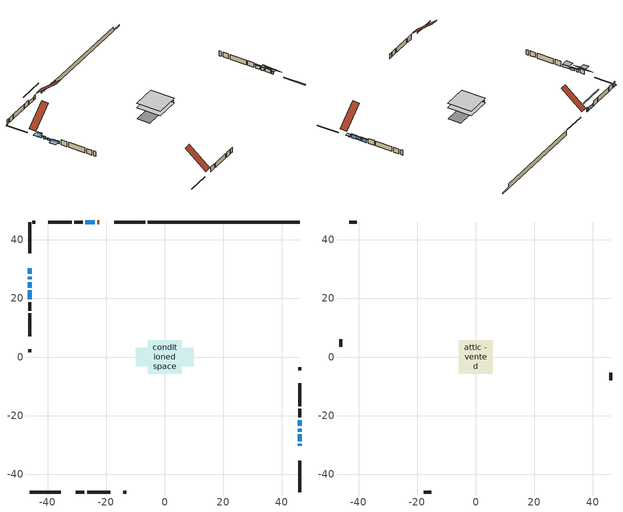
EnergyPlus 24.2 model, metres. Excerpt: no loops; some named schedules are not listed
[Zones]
conditioned space
 floor adiabatic (AdiabaticFloorConstruction): -5.78,-5.78 -5.78,5.78 5.78,5.78 5.78,-5.78 z0.89
 floor foundation (Slab1 construction): -9.83,-3.13 -9.83,3.13 9.83,3.13 9.83,-3.13 z-1.37
 wall outside (RimJoist1 construction): -6.66,46.08 -17.28,46.08 / -46.08,-46.08 -35.46,-46.08 / -46.08,46.08 -46.08,35.46 / 46.08,-46.08 46.08,-35.46 z0.89:1.19
 wall outside (AdiabaticWallConstruction 1): -22.44,46.08 -23.04,46.08 z0.89:2.92
 wall outside (AdiabaticWallConstruction): 46.08,-30.31 46.08,-29.69 z0.89:1.86; -23.97,46.08 -27.1,46.08 z0.89:2.45; -46.08,30.31 -46.08,28.34 z0.89:2.97; 46.08,-28.77 46.08,-26.42 z0.89:2.54; 46.08,-25.49 46.08,-24.44 / 46.08,-23.52 46.08,-21.51 z0.89:2.41; -46.08,27.41 -46.08,26.49 z0.89:2.15; -46.08,25.56 -46.08,23.69 z0.89:1.84; -46.08,22.76 -46.08,19.63 z0.89:2.11
 wall outside (Wall1 construction): -28.02,46.08 -30.86,46.08 / -30.3,-46.08 -27.47,-46.08 / -46.08,18.7 -46.08,15.86 / 46.08,-20.58 46.08,-17.74 z0.89:3.33
 wall outside (Wall2 construction): -31.79,46.08 -39.71,46.08 / -26.54,-46.08 -18.62,-46.08 / -46.08,14.93 -46.08,7.01 / 46.08,-16.81 46.08,-8.89 z0.89:3.33
 wall outside (Wall4 construction): -44.14,46.08 -45.15,46.08 / -14.18,-46.08 -13.18,-46.08 / -46.08,2.58 -46.08,1.57 / 46.08,-4.46 46.08,-3.45 z0.89:3.33
 wall foundation (FoundationWall1 construction): -5.73,46.08,-1.37 -5.73,46.08,0.89 40.9,46.08,0.89 40.9,46.08,-0.79 46.08,46.08,-0.79 46.08,46.08,-1.37
 window (WindowConstruction 6): 46.08,-30.3 46.08,-29.7 z0.89:1.86
 window (WindowConstruction 8): -23.97,46.08 -27.1,46.08 z0.89:2.45
 window (WindowConstruction): -46.08,30.3 -46.08,28.34 z0.89:2.97
 window (WindowConstruction 1): 46.08,-28.77 46.08,-26.42 z0.89:2.54
 window (WindowConstruction 2): 46.08,-25.49 46.08,-24.44 z0.89:2.41
 window (WindowConstruction 3): 46.08,-23.52 46.08,-21.51 z0.89:2.41
 window (WindowConstruction 4): -46.08,27.41 -46.08,26.49 z0.89:2.15
 window (WindowConstruction 5): -46.08,25.56 -46.08,23.69 z0.89:1.84
 window (WindowConstruction 7): -46.08,22.76 -46.08,19.63 z0.89:2.11
 door (Door): -22.44,46.08 -23.04,46.08 z0.89:2.92
 ceiling adiabatic (AdiabaticFloorConstruction): 5.78,-5.78 5.78,5.78 -5.78,5.78 -5.78,-5.78 z0.89
attic - vented
 floor to conditioned space (Floor1 construction Reversed): -5.78,-5.78 -5.78,5.78 5.78,5.78 5.78,-5.78 z3.33
 wall outside (Wall3 construction): -40.64,46.08 -43.22,46.08 / -17.69,-46.08 -15.11,-46.08 / -46.08,6.08 -46.08,3.51 / 46.08,-7.96 46.08,-5.39 z0.89:3.33
 roof outside (Roof1 construction): -21.51,46.08,3.33 -21.51,35.95,11.77 -18.21,35.95,11.77 -18.21,46.08,3.33; -31.23,-46.08,3.33 -31.23,-35.95,11.77 -34.53,-35.95,11.77 -34.53,-46.08,3.33; -46.08,31.23,3.33 -35.95,31.23,11.77 -35.95,34.53,11.77 -46.08,34.53,3.33; 46.08,-31.23,3.33 35.95,-31.23,11.77 35.95,-34.53,11.77 46.08,-34.53,3.33
shading: 46.08,-29.24 46.08,-30.77 47.6,-30.77 47.6,-29.24 z2.32; -31.66,46.08 -19.4,46.08 -19.4,46.38 -31.66,46.38 z7.02; -46.08,28.04 -46.08,30.6 -49.13,30.6 -49.13,28.04 z3.27; 46.08,-26.22 46.08,-28.97 46.36,-28.97 46.36,-26.22 z2.74; 46.08,-24.16 46.08,-25.77 47.6,-25.77 47.6,-24.16 z2.69; 46.08,-21.21 46.08,-23.81 46.54,-23.81 46.54,-21.21 z2.71; -46.08,26.34 -46.08,27.56 -46.69,27.56 -46.69,26.34 z2.3; -46.08,23.54 -46.08,25.71 -46.69,25.71 -46.69,23.54 z1.99; -46.08,19.55 -46.08,22.84 -49.13,22.84 -49.13,19.55 z2.19
[Building]
Building 1: Terrain=Suburbs
[Site:Location]
Fredericton_NB: Latitude {deg}=45.87; Longitude {deg}=-66.54; Time Zone {hr}=-4; Elevation {m}=21; Keep Site Location Information=Yes
[Site:GroundTemperature:Shallow]
1.40444, -0.745387, -0.917552, 0.102649, 4.19819, 8.27465, 11.8087, 14.0475, 14.2377, 12.4168, 8.97287, 5.02146
[Site:WaterMainsTemperature]
Calculation Method=Schedule; Temperature Schedule=mains temperature schedule
[Material] Roughness=Rough; Thermal Absorptance=0.9
Name | Thickness {m} | Conductivity {W/m-K} | Density {kg/m3} | Specific Heat {J/kg-K} | Solar Absorptance | Visible Absorptance
asphalt or fiberglass shingles | 0.00635 | 0.162714 | 1121.4 | 1465.45 | 0.4 | 0.4
ceiling loosefill ins | 0.254 | 0.0480833 | 16.02 | 1046.75 | 0.7 | 0.7
ceiling stud and cavity | 0.1397 | 0.0979471 | 65.682 | 1177.47 | 0.7 | 0.7
concrete 4.0 in. | 0.1016 | 1.803125 | 2242.8 | 837.4 | 0.7 | 0.7
concrete 8.0 in. | 0.2032 | 1.803125 | 2242.8 | 837.4 | 0.7 | 0.7
door material | 0.04445 | 0.0451087 | 512.64 | 1214.23 | 0.7 | 0.7
exterior vertical ins | 0.0692655 | 0.029427 | 32.04 | 1214.23 | 0.7 | 0.7
floor covering | 0.0127 | 0.0433444 | 54.468 | 1339.84 | 0.6 | 0.6
floor rigid ins; wall rigid ins 1 | 0.512978 | 0.029427 | 32.04 | 1214.23 | 0.7 | 0.7
floor stud and cavity | 0.1397 | 1.75129 | 37.0049 | 1207.88 | 0.7 | 0.7
furniture material conditioned space 1 | 0.1524 | 0.115458 | 640.8 | 1214.23 | 0.6 | 0.6
gypsum board | 0.0127 | 0.160291 | 801 | 837.4 | 0.6 | 0.6
gypsum board 1 | 0.0127 | 0.160291 | 801 | 837.4 | 0.7 | 0.7
osb sheathing 0.5 in. | 0.0127 | 0.115458 | 512.64 | 1214.23 | 0.7 | 0.7
osb sheathing 0.75 in. | 0.01905 | 0.115458 | 512.64 | 1214.23 | 0.7 | 0.7
osb sheathing 2.0 in. | 0.0508 | 0.115458 | 512.64 | 1214.23 | 0.7 | 0.7
rim joist rigid ins; wall rigid ins | 0.051816 | 0.029427 | 32.04 | 1214.23 | 0.7 | 0.7
rim joist stud and cavity | 0.0508 | 0.0402046 | 125.044 | 1163.47 | 0.6 | 0.6
wall stud and cavity | 0.1397 | 0.385153 | 139.0536 | 1170.24 | 0.7 | 0.7
wall stud and cavity 1 | 0.1397 | 0.24189 | 139.0536 | 1170.24 | 0.7 | 0.7
wall stud and cavity 2 | 0.0889 | 6.1454 | 50.32683 | 1063.81 | 0.6 | 0.6
wall stud and cavity 3 | 0.1397 | 0.0999326 | 139.0536 | 1170.24 | 0.7 | 0.7
wall stud and cavity 4 | 0.0889 | 0.380278 | 52.3479 | 1209.89 | 0.7 | 0.7
wall stud and cavity 5 | 0.0889 | 0.391764 | 83.0341 | 1211.67 | 0.7 | 0.7
wood siding | 0.0254 | 0.102417 | 544.68 | 1172.36 | 0.4 | 0.4
wood siding 1 | 0.00254 | 0.102417 | 544.68 | 1172.36 | 0.4 | 0.4
wood siding 2; wood siding 3; wood siding 4 | 0.0254 | 0.102417 | 544.68 | 1172.36 | 0.7 | 0.7
[WindowMaterial:SimpleGlazingSystem]
Name | U-Factor {W/m2-K} | Solar Heat Gain Coefficient
WindowMaterial | 1.941876 | 0.6
WindowMaterial 1 | 1.94244 | 0.6
WindowMaterial 2 | 2.03386 | 0.54
WindowMaterial 3 | 1.964588 | 0.58
WindowMaterial 4 | 2.07644 | 0.51
WindowMaterial 5 | 2.1213 | 0.48
WindowMaterial 6 | 2.97584 | 0.61
WindowMaterial 7 | 1.96516 | 0.58
WindowMaterial 8 | 1.941876 | 0.59
[Construction]
AdiabaticFloorConstruction: floor stud and cavity, floor rigid ins, osb sheathing 0.75 in., floor covering
AdiabaticWallConstruction: wood siding 3, wall rigid ins 1, wall stud and cavity 4, gypsum board
AdiabaticWallConstruction 1: wood siding 4, wall rigid ins 1, wall stud and cavity 4, gypsum board
Door: door material
Floor1 construction Reversed: gypsum board, ceiling stud and cavity, ceiling loosefill ins
FoundationWall1 construction: concrete 8.0 in., gypsum board 1
furniture construction conditioned space 1: furniture material conditioned space 1
PartitionWallConstruction: gypsum board, wall stud and cavity 5, gypsum board
RimJoist1 construction: wood siding 2, rim joist rigid ins, osb sheathing 2.0 in., rim joist stud and cavity
Roof1 construction: asphalt or fiberglass shingles
Slab1 construction: concrete 4.0 in.
Wall1 construction: wood siding, wall rigid ins, osb sheathing 0.5 in., wall stud and cavity, gypsum board
Wall2 construction: wood siding, wall rigid ins, osb sheathing 0.5 in., wall stud and cavity 1, gypsum board
Wall3 construction: wood siding 1, wall stud and cavity 2
Wall4 construction: wood siding, osb sheathing 0.5 in., wall stud and cavity 3, gypsum board
WindowConstruction: WindowMaterial
WindowConstruction 1: WindowMaterial 1
WindowConstruction 2: WindowMaterial 2
WindowConstruction 3: WindowMaterial 3
WindowConstruction 4: WindowMaterial 4
WindowConstruction 5: WindowMaterial 5
WindowConstruction 6: WindowMaterial 6
WindowConstruction 7: WindowMaterial 7
WindowConstruction 8: WindowMaterial 8
[Zone] Multiplier=1; Part of Total Floor Area=Yes
Name | Volume {m3}
attic - vented | 164.82
conditioned space | 614.7
[Space]
Name | Zone | Volume {m3}
attic - vented 1 | attic - vented | 164.82
conditioned space 1 | conditioned space | 614.7
[ZoneInfiltration:EffectiveLeakageArea]
infil attic - vented 1: Zone or Space=attic - vented 1; Schedule=Always On Discrete; Effective Air Leakage Area {cm2}=5345.2; Stack Coefficient=0.000756696; Wind Coefficient=1.85858e-05
[ZoneMixing]
whole house fan mix: Zone or Space=attic - vented; Schedule=Always On Continuous; Design Flow Rate Calculation Method=Flow/Zone; Design Flow Rate {m3/s}=0; Source Zone or Space=conditioned space
[SurfaceProperty:ExposedFoundationPerimeter]
Slab1: Exposed Perimeter Calculation Method=TotalExposedPerimeter; Total Exposed Perimeter {m}=51.816
[InternalMass] Zone or ZoneList=conditioned space; Space or SpaceList=conditioned space 1
Name | Construction | Surface Area {m2}
furniture mass conditioned space 1 | furniture construction conditioned space 1 | 102.612
partition wall mass | PartitionWallConstruction | 256.53
[Lights]
interior lighting: Zone or ZoneList or Space or SpaceList=conditioned space 1; Schedule=interior lighting schedule; Design Level Calculation Method=LightingLevel; Lighting Level {W}=343.2; Return Air Fraction=0; Fraction Radiant=0.6; Fraction Visible=0.2; Fraction Replaceable=1
[People]
occupants: Zone or ZoneList or Space or SpaceList=conditioned space 1; Number of People Schedule=occupants schedule; Number of People Calculation Method=People; Number of People=3; Fraction Radiant=0.314171; Sensible Heat Fraction=0.56303; Activity Level Schedule=occupants activity schedule; Carbon Dioxide Generation Rate {m3/s-W}=0; Enable ASHRAE 55 Comfort Warnings=No; Mean Radiant Temperature Calculation Type=EnclosureAveraged
[ElectricEquipment] Zone or ZoneList or Space or SpaceList=conditioned space 1; Design Level Calculation Method=EquipmentLevel
Name | Schedule | Design Level {W} | Fraction Latent | Fraction Radiant | Fraction Lost
clothes dryer | clothes dryer schedule | 140.772 | 0.015 | 0.081 | 0.85
clothes washer | clothes washer schedule | 32.1985 | 0.03 | 0.162 | 0.7
cooking range | cooking range schedule | 215.147 | 0.08 | 0.432 | 0.2
dishwasher | dishwasher schedule | 66.8632 | 0.3 | 0.18 | 0.4
fridge | fridge schedule | 72.9452 | 0 | 0.6 | 0
mech vent house fan | mech vent house fan schedule | 55.4167 | 0 | 0 | 0.5
mech vent house fan cfis | mech vent house fan cfis schedule | 0 | 0 | 0 | 0
misc plug loads | misc plug loads schedule | 494.7 | 0.045 | 0.513 | 0.1
whole house fan | Always On Discrete | 0 | 0 | 0 | 1
[OtherEquipment] Zone or ZoneList or Space or SpaceList=conditioned space 1; Design Level Calculation Method=EquipmentLevel
Name | Fuel Type | Schedule | Design Level {W} | Fraction Latent | Fraction Radiant | Fraction Lost
clothes dryer 1 | Electricity | clothes dryer schedule | 0 | 0.015 | 0.081 | 0.85
cooking range 1 | Electricity | cooking range schedule | 0 | 0.08 | 0.432 | 0.2
general water use latent | None | general water use schedule | 62.594 | 1 | 0 | 0
general water use sensible | None | general water use schedule | -61.6891 | 0 | 0.6 | 0
mech vent house fan latent load | None | Always On Discrete | 0 | 1 | 0 | 0
mech vent house fan sensible load | None | Always On Discrete | 0 | 0 | 0 | 0
water heater energy adjustment1 | Electricity | Always On Discrete | 0.01 | 0 | 0 | 1
[ZoneInfiltration:DesignFlowRate] Zone or ZoneList or Space or SpaceList=conditioned space 1; Schedule=Always On Discrete; Design Flow Rate Calculation Method=Flow/Zone; Design Flow Rate {m3/s}=0
infil flow; natural vent flow; whole house fan flow
[ZoneControl:Thermostat]
conditioned space Thermostat: Zone or ZoneList=conditioned space; Control Type Schedule=conditioned space Thermostat Schedule; Control 1=conditioned space temperature setpoint; Temperature Difference Between Cutout And Setpoint {deltaC}=0
[ZoneHVAC:Baseboard:Convective:Electric]
electric baseboard: Availability Schedule=Always On Discrete; Heating Design Capacity {W}=7221.86; Efficiency=1
[Zone equipment]
conditioned space: electric baseboard
[Foundation:Kiva]
Foundation Kiva 1: Initial Indoor Air Temperature {C}=18; Wall Height Above Grade {m}=0.889986; Wall Depth Below Slab {m}=0.2032; Custom Block Material Name 1=exterior vertical ins; Custom Block Depth 1 {m}=2.26; Custom Block X Position 1 {m}=0.2159; Custom Block Z Position 1 {m}=0
[Foundation:Kiva:Settings]
Soil Conductivity {W/m-K}=0.849921; Soil Density {kg/m3}=1842.3; Soil Specific Heat {J/kg-K}=418.7; Ground Solar Absorptivity=0.9; Ground Thermal Absorptivity=0.9; Ground Surface Roughness {m}=0.03; Far-Field Width {m}=40; Deep-Ground Boundary Condition=ZeroFlux; Deep-Ground Depth {m}=40; Minimum Cell Dimension {m}=0.2; Maximum Cell Growth Coefficient=3; Simulation Timestep=Timestep
[Exterior:Lights]
exterior lighting: Schedule=exterior lighting schedule; Design Level {W}=75.6
[EnergyManagementSystem:GlobalVariable]
infil_program_Qfan
infil_program_Qinf
natural_vent_program_Qnv
natural_vent_program_Qwhf
[EnergyManagementSystem:Sensor]
Name | Output:Variable or Output:Meter Index Key | Output:Variable or Output:Meter
airflow_gain | infil flow | Infiltration Sensible Heat Gain Energy
airflow_gain_1 | natural vent flow | Infiltration Sensible Heat Gain Energy
airflow_gain_2 | whole house fan flow | Infiltration Sensible Heat Gain Energy
airflow_loss | infil flow | Infiltration Sensible Heat Loss Energy
airflow_loss_1 | natural vent flow | Infiltration Sensible Heat Loss Energy
airflow_loss_2 | whole house fan flow | Infiltration Sensible Heat Loss Energy
clg_load_cond |  | Cooling:EnergyTransfer:Zone:CONDITIONED SPACE
clg_sp_s; clg_sp_s_1 | cooling setpoint | Schedule Value
clothes_dryer_exhaust_0_sch_s | clothes dryer exhaust 0 schedule | Schedule Value
conditioned_space_clg_unmet_s | conditioned space | Zone Cooling Setpoint Not Met Time
conditioned_space_htg_unmet_s | conditioned space | Zone Heating Setpoint Not Met Time
cool_season | cooling season schedule | Schedule Value
fridge_tin_s | conditioned space | Zone Mean Air Temperature
htg_load_cond |  | Heating:EnergyTransfer:Zone:CONDITIONED SPACE
htg_sp_s; htg_sp_s_1 | heating setpoint | Schedule Value
ig_ee_conv | clothes dryer | Electric Equipment Convective Heating Energy
ig_ee_conv_2 | cooking range | Electric Equipment Convective Heating Energy
ig_ee_conv_4 | fridge | Electric Equipment Convective Heating Energy
ig_ee_conv_5 | misc plug loads | Electric Equipment Convective Heating Energy
ig_ee_conv_6 | whole house fan | Electric Equipment Convective Heating Energy
ig_ee_rad | clothes dryer | Electric Equipment Radiant Heating Energy
ig_ee_rad_2 | cooking range | Electric Equipment Radiant Heating Energy
ig_ee_rad_4 | fridge | Electric Equipment Radiant Heating Energy
ig_ee_rad_5 | misc plug loads | Electric Equipment Radiant Heating Energy
ig_ee_rad_6 | whole house fan | Electric Equipment Radiant Heating Energy
ig_lgt_conv | interior lighting | Lights Convective Heating Energy
ig_lgt_rad | interior lighting | Lights Radiant Heating Energy
ig_lgt_vis | interior lighting | Lights Visible Radiation Heating Energy
ig_oe_conv | clothes dryer 1 | Other Equipment Convective Heating Energy
ig_oe_conv_1 | cooking range 1 | Other Equipment Convective Heating Energy
ig_oe_conv_2 | general water use latent | Other Equipment Convective Heating Energy
ig_oe_conv_3 | general water use sensible | Other Equipment Convective Heating Energy
ig_oe_conv_4 | water heater energy adjustment1 | Other Equipment Convective Heating Energy
ig_oe_rad | clothes dryer 1 | Other Equipment Radiant Heating Energy
ig_oe_rad_1 | cooking range 1 | Other Equipment Radiant Heating Energy
ig_oe_rad_2 | general water use latent | Other Equipment Radiant Heating Energy
ig_oe_rad_3 | general water use sensible | Other Equipment Radiant Heating Energy
ig_oe_rad_4 | water heater energy adjustment1 | Other Equipment Radiant Heating Energy
ig_ppl_conv | occupants | People Convective Heating Energy
ig_ppl_rad | occupants | People Radiant Heating Energy
im_conv | furniture mass conditioned space 1 | Surface Inside Face Convection Heat Gain Energy
im_conv_1 | partition wall mass | Surface Inside Face Convection Heat Gain Energy
im_ig | furniture mass conditioned space 1 | Surface Inside Face Internal Gains Radiation Heat Gain Energy
im_ig_1 | partition wall mass | Surface Inside Face Internal Gains Radiation Heat Gain Energy
im_lgt | furniture mass conditioned space 1 | Surface Inside Face Lights Radiation Heat Gain Energy
im_lgt_1 | partition wall mass | Surface Inside Face Lights Radiation Heat Gain Energy
im_sol | furniture mass conditioned space 1 | Surface Inside Face Solar Radiation Heat Gain Energy
im_sol_1 | partition wall mass | Surface Inside Face Solar Radiation Heat Gain Energy
im_surf | furniture mass conditioned space 1 | Surface Inside Face Net Surface Thermal Radiation Heat Gain Energy
im_surf_1 | partition wall mass | Surface Inside Face Net Surface Thermal Radiation Heat Gain Energy
mv_conv | mech vent house fan | Electric Equipment Convective Heating Energy
mv_conv_1 | mech vent house fan cfis | Electric Equipment Convective Heating Energy
mv_conv_2 | mech vent house fan latent load | Other Equipment Convective Heating Energy
mv_conv_3 | mech vent house fan sensible load | Other Equipment Convective Heating Energy
mv_rad | mech vent house fan | Electric Equipment Radiant Heating Energy
mv_rad_1 | mech vent house fan cfis | Electric Equipment Radiant Heating Energy
mv_rad_2 | mech vent house fan latent load | Other Equipment Radiant Heating Energy
mv_rad_3 | mech vent house fan sensible load | Other Equipment Radiant Heating Energy
natural_vent_s | natural vent schedule | Schedule Value
out_pb_s |  | Site Outdoor Air Barometric Pressure
out_wt_s |  | Site Outdoor Air Humidity Ratio
site_vw_s |  | Site Wind Speed
ss_back_out | Window1 | Surface Window Shortwave from Zone Back Out Window Heat Transfer Rate
ss_back_out_1 | Window11 | Surface Window Shortwave from Zone Back Out Window Heat Transfer Rate
ss_back_out_2 | Window2 | Surface Window Shortwave from Zone Back Out Window Heat Transfer Rate
ss_back_out_3 | Window3 | Surface Window Shortwave from Zone Back Out Window Heat Transfer Rate
ss_back_out_4 | Window4 | Surface Window Shortwave from Zone Back Out Window Heat Transfer Rate
ss_back_out_5 | Window5 | Surface Window Shortwave from Zone Back Out Window Heat Transfer Rate
ss_back_out_6 | Window6 | Surface Window Shortwave from Zone Back Out Window Heat Transfer Rate
ss_back_out_7 | Window7 | Surface Window Shortwave from Zone Back Out Window Heat Transfer Rate
ss_back_out_8 | Window9 | Surface Window Shortwave from Zone Back Out Window Heat Transfer Rate
ss_conv | Door1 | Surface Inside Face Convection Heat Gain Energy
ss_conv_1 | Window1 | Surface Inside Face Convection Heat Gain Energy
ss_conv_2 | Window11 | Surface Inside Face Convection Heat Gain Energy
ss_conv_3 | Window2 | Surface Inside Face Convection Heat Gain Energy
ss_conv_4 | Window3 | Surface Inside Face Convection Heat Gain Energy
ss_conv_5 | Window4 | Surface Inside Face Convection Heat Gain Energy
ss_conv_6 | Window5 | Surface Inside Face Convection Heat Gain Energy
ss_conv_7 | Window6 | Surface Inside Face Convection Heat Gain Energy
ss_conv_8 | Window7 | Surface Inside Face Convection Heat Gain Energy
ss_conv_9 | Window9 | Surface Inside Face Convection Heat Gain Energy
ss_ig | Door1 | Surface Inside Face Internal Gains Radiation Heat Gain Energy
ss_ig_1 | Window1 | Surface Inside Face Internal Gains Radiation Heat Gain Energy
ss_ig_2 | Window11 | Surface Inside Face Internal Gains Radiation Heat Gain Energy
ss_ig_3 | Window2 | Surface Inside Face Internal Gains Radiation Heat Gain Energy
ss_ig_4 | Window3 | Surface Inside Face Internal Gains Radiation Heat Gain Energy
ss_ig_5 | Window4 | Surface Inside Face Internal Gains Radiation Heat Gain Energy
ss_ig_6 | Window5 | Surface Inside Face Internal Gains Radiation Heat Gain Energy
ss_ig_7 | Window6 | Surface Inside Face Internal Gains Radiation Heat Gain Energy
ss_ig_8 | Window7 | Surface Inside Face Internal Gains Radiation Heat Gain Energy
ss_ig_9 | Window9 | Surface Inside Face Internal Gains Radiation Heat Gain Energy
ss_lgt | Door1 | Surface Inside Face Lights Radiation Heat Gain Energy
ss_sol | Door1 | Surface Inside Face Solar Radiation Heat Gain Energy
ss_surf | Door1 | Surface Inside Face Net Surface Thermal Radiation Heat Gain Energy
ss_surf_1 | Window1 | Surface Inside Face Net Surface Thermal Radiation Heat Gain Energy
ss_surf_2 | Window11 | Surface Inside Face Net Surface Thermal Radiation Heat Gain Energy
ss_surf_3 | Window2 | Surface Inside Face Net Surface Thermal Radiation Heat Gain Energy
ss_surf_4 | Window3 | Surface Inside Face Net Surface Thermal Radiation Heat Gain Energy
ss_surf_5 | Window4 | Surface Inside Face Net Surface Thermal Radiation Heat Gain Energy
ss_surf_6 | Window5 | Surface Inside Face Net Surface Thermal Radiation Heat Gain Energy
ss_surf_7 | Window6 | Surface Inside Face Net Surface Thermal Radiation Heat Gain Energy
ss_surf_8 | Window7 | Surface Inside Face Net Surface Thermal Radiation Heat Gain Energy
ss_surf_9 | Window9 | Surface Inside Face Net Surface Thermal Radiation Heat Gain Energy
ss_trans_in | Window1 | Surface Window Transmitted Solar Radiation Rate
ss_trans_in_1 | Window11 | Surface Window Transmitted Solar Radiation Rate
ss_trans_in_2 | Window2 | Surface Window Transmitted Solar Radiation Rate
ss_trans_in_3 | Window3 | Surface Window Transmitted Solar Radiation Rate
ss_trans_in_4 | Window4 | Surface Window Transmitted Solar Radiation Rate
ss_trans_in_5 | Window5 | Surface Window Transmitted Solar Radiation Rate
ss_trans_in_6 | Window6 | Surface Window Transmitted Solar Radiation Rate
ss_trans_in_7 | Window7 | Surface Window Transmitted Solar Radiation Rate
ss_trans_in_8 | Window9 | Surface Window Transmitted Solar Radiation Rate
ss_trans_out | Window1 | Surface Inside Face Initial Transmitted Diffuse Transmitted Out Window Solar Radiation Rate
ss_trans_out_1 | Window11 | Surface Inside Face Initial Transmitted Diffuse Transmitted Out Window Solar Radiation Rate
ss_trans_out_2 | Window2 | Surface Inside Face Initial Transmitted Diffuse Transmitted Out Window Solar Radiation Rate
ss_trans_out_3 | Window3 | Surface Inside Face Initial Transmitted Diffuse Transmitted Out Window Solar Radiation Rate
ss_trans_out_4 | Window4 | Surface Inside Face Initial Transmitted Diffuse Transmitted Out Window Solar Radiation Rate
ss_trans_out_5 | Window5 | Surface Inside Face Initial Transmitted Diffuse Transmitted Out Window Solar Radiation Rate
ss_trans_out_6 | Window6 | Surface Inside Face Initial Transmitted Diffuse Transmitted Out Window Solar Radiation Rate
ss_trans_out_7 | Window7 | Surface Inside Face Initial Transmitted Diffuse Transmitted Out Window Solar Radiation Rate
ss_trans_out_8 | Window9 | Surface Inside Face Initial Transmitted Diffuse Transmitted Out Window Solar Radiation Rate
s_conv | Floor1 | Surface Inside Face Convection Heat Gain Energy
s_conv_1 | FoundationWall1 | Surface Inside Face Convection Heat Gain Energy
s_conv_10 | Wall1:180 | Surface Inside Face Convection Heat Gain Energy
s_conv_11 | Wall1:270 | Surface Inside Face Convection Heat Gain Energy
s_conv_12 | Wall1:90 | Surface Inside Face Convection Heat Gain Energy
s_conv_13 | Wall2:0 | Surface Inside Face Convection Heat Gain Energy
s_conv_14 | Wall2:180 | Surface Inside Face Convection Heat Gain Energy
s_conv_15 | Wall2:270 | Surface Inside Face Convection Heat Gain Energy
s_conv_16 | Wall2:90 | Surface Inside Face Convection Heat Gain Energy
s_conv_17 | Wall4:0 | Surface Inside Face Convection Heat Gain Energy
s_conv_18 | Wall4:180 | Surface Inside Face Convection Heat Gain Energy
s_conv_19 | Wall4:270 | Surface Inside Face Convection Heat Gain Energy
s_conv_2 | inferred conditioned ceiling | Surface Inside Face Convection Heat Gain Energy
s_conv_20 | Wall4:90 | Surface Inside Face Convection Heat Gain Energy
s_conv_3 | inferred conditioned floor | Surface Inside Face Convection Heat Gain Energy
s_conv_4 | RimJoist1:0 | Surface Inside Face Convection Heat Gain Energy
s_conv_5 | RimJoist1:180 | Surface Inside Face Convection Heat Gain Energy
s_conv_6 | RimJoist1:270 | Surface Inside Face Convection Heat Gain Energy
s_conv_7 | RimJoist1:90 | Surface Inside Face Convection Heat Gain Energy
s_conv_8 | Slab1 | Surface Inside Face Convection Heat Gain Energy
s_conv_9 | Wall1:0 | Surface Inside Face Convection Heat Gain Energy
s_ig | Floor1 | Surface Inside Face Internal Gains Radiation Heat Gain Energy
s_ig_1 | FoundationWall1 | Surface Inside Face Internal Gains Radiation Heat Gain Energy
s_ig_10 | Wall1:180 | Surface Inside Face Internal Gains Radiation Heat Gain Energy
s_ig_11 | Wall1:270 | Surface Inside Face Internal Gains Radiation Heat Gain Energy
s_ig_12 | Wall1:90 | Surface Inside Face Internal Gains Radiation Heat Gain Energy
s_ig_13 | Wall2:0 | Surface Inside Face Internal Gains Radiation Heat Gain Energy
s_ig_14 | Wall2:180 | Surface Inside Face Internal Gains Radiation Heat Gain Energy
s_ig_15 | Wall2:270 | Surface Inside Face Internal Gains Radiation Heat Gain Energy
s_ig_16 | Wall2:90 | Surface Inside Face Internal Gains Radiation Heat Gain Energy
s_ig_17 | Wall4:0 | Surface Inside Face Internal Gains Radiation Heat Gain Energy
s_ig_18 | Wall4:180 | Surface Inside Face Internal Gains Radiation Heat Gain Energy
s_ig_19 | Wall4:270 | Surface Inside Face Internal Gains Radiation Heat Gain Energy
s_ig_2 | inferred conditioned ceiling | Surface Inside Face Internal Gains Radiation Heat Gain Energy
s_ig_20 | Wall4:90 | Surface Inside Face Internal Gains Radiation Heat Gain Energy
s_ig_3 | inferred conditioned floor | Surface Inside Face Internal Gains Radiation Heat Gain Energy
